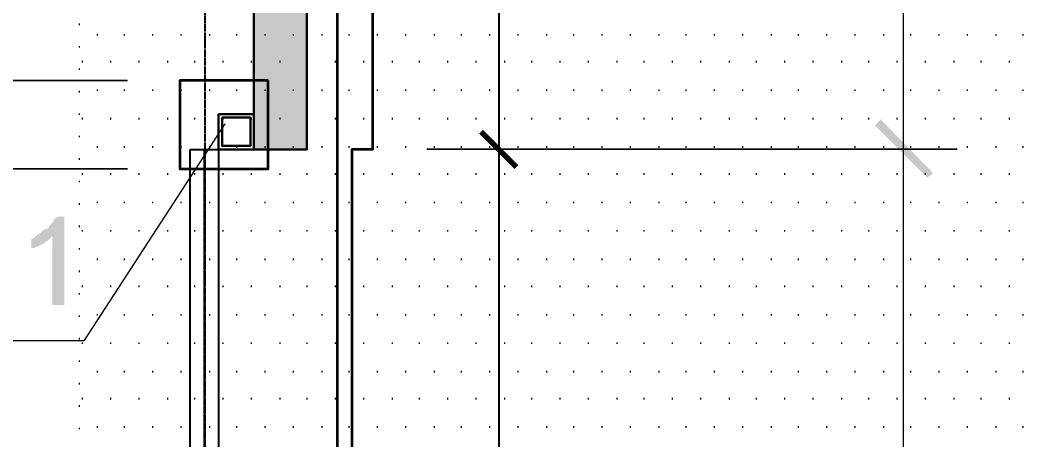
# Model space of a CAD drawing. Header units: millimetres. Extents: x -383313 to -161684, y -117025 to 99224.
# Drawn here: x -331036 to -328175, y -20153 to -18967 of the extents above; entities that cross this region are included whole.
import ezdxf

# ---------------------------------------------------------------- set-up
doc = ezdxf.new("R2010")
doc.units = ezdxf.units.MM
doc.header["$MEASUREMENT"] = 0
doc.linetypes.add('PS-GOST2.303 5', pattern=[24, 20, -1.5, 1, -1.5])
doc.layers.get('Defpoints').update_dxf_attribs({"color": 31})
for name, color, linetype in [('001__КОНСТРУКТИВ__Двери', 13, 'Continuous'), ('001__КОНСТРУКТИВ__Колонны', 14, 'Continuous'), ('001__КОНСТРУКТИВ__размеры внутр.', 7, 'Continuous'), ('PDF_Geometry', 7, 'Continuous'), ('PDF_Solid Fills', 7, 'Continuous'), ('PS_Оси', 5, 'PS-GOST2.303 5')]:
    doc.layers.add(name, color=color, linetype=linetype)
doc.layers.add('001__КОНСТРУКТИВ__Стены наружные', color=7, linetype='Continuous', lineweight=30)
doc.styles.add('PSTUDIO', font='arial.ttf')
doc.dimstyles.new('PS_TICK', dxfattribs={"dimscale": 100, "dimtxt": 2.5, "dimasz": 1, "dimexe": 2, "dimexo": 2, "dimgap": 1, "dimtad": 1, "dimdec": 0, "dimzin": 0, "dimdsep": 46, "dimtxsty": 'PSTUDIO', "dimblk": 'ARCHTICK', "dimcen": 2, "dimdle": 1.5, "dimse1": 1, "dimse2": 1, "dimadec": 0, "dimazin": 0, "dimtfac": 1, "dimtdec": 0, "dimtix": 1, "dimtmove": 1, "dimatfit": 3, "dimldrblk": 'ARCHTICK', "dimfxl": 1, "dimtolj": 1, "dimtzin": 0, "dimarcsym": 0})

# ---------------------------------------------------------------- blocks, each defined once
blk = doc.blocks.new('_ArchTick')
at = {"color": 0, "linetype": 'ByBlock', "const_width": 0.15}
blk.add_lwpolyline([(-0.5, -0.5), (0.5, 0.5)], dxfattribs=at)
blk = doc.blocks.new('*D281')
at = {"layer": '001__КОНСТРУКТИВ__размеры внутр.', "color": 0, "lineweight": -2, "ltscale": 100, "transparency": 16777216}
blk.add_line((-336984.8, -5432.1), (-336984.8, -20232.4), dxfattribs=at)
at = {"layer": 'Defpoints', "color": 0, "ltscale": 100, "transparency": 16777216}
for p in [(-330226.1, -5582.1), (-336984.8, -20082.4), (-335014.1, -20082.4)]:
    blk.add_point(p, dxfattribs=at)
at = {"layer": '001__КОНСТРУКТИВ__размеры внутр.', "color": 0, "lineweight": -2, "ltscale": 100, "transparency": 16777216, "xscale": 100, "yscale": 100, "zscale": 100}
for p, rotation in [((-336984.8, -5582.1), 90), ((-336984.8, -20082.4), 270)]:
    blk.add_blockref('_ArchTick', p, dxfattribs=dict(at, rotation=rotation))
at = {"layer": '001__КОНСТРУКТИВ__размеры внутр.', "color": 0, "ltscale": 100, "transparency": 16777216, "insert": (-337212.4, -12832.2), "char_height": 250, "attachment_point": 5, "rotation": 90, "style": 'PSTUDIO'}
blk.add_mtext('\\A1;14500', dxfattribs=at)
blk = doc.blocks.new('*D288')
at = {"layer": '001__КОНСТРУКТИВ__размеры внутр.', "color": 0, "lineweight": -2, "ltscale": 100, "transparency": 16777216}
blk.add_line((-329684.2, -15682.1), (-329684.2, -19482.1), dxfattribs=at)
at = {"layer": 'Defpoints', "color": 0, "ltscale": 100, "transparency": 16777216}
for p in [(-330226.1, -15832.1), (-330226.1, -19332.1), (-329684.2, -19332.1)]:
    blk.add_point(p, dxfattribs=at)
at = {"layer": '001__КОНСТРУКТИВ__размеры внутр.', "color": 0, "lineweight": -2, "ltscale": 100, "transparency": 16777216, "xscale": 100, "yscale": 100, "zscale": 100}
for p, rotation in [((-329684.2, -15832.1), 90), ((-329684.2, -19332.1), 270)]:
    blk.add_blockref('_ArchTick', p, dxfattribs=dict(at, rotation=rotation))
at = {"layer": '001__КОНСТРУКТИВ__размеры внутр.', "color": 0, "ltscale": 100, "transparency": 16777216, "insert": (-329911.9, -17582.1), "char_height": 250, "attachment_point": 5, "rotation": 90, "style": 'PSTUDIO'}
blk.add_mtext('\\A1;3500', dxfattribs=at)
blk = doc.blocks.new('*D289')
at = {"layer": '001__КОНСТРУКТИВ__размеры внутр.', "color": 0, "lineweight": -2, "ltscale": 100, "transparency": 16777216}
blk.add_line((-329684.2, -19182.1), (-329684.2, -21982.1), dxfattribs=at)
at = {"layer": 'Defpoints', "color": 0, "ltscale": 100, "transparency": 16777216}
for p in [(-330226.1, -19332.1), (-330226.1, -21832.1), (-329684.2, -21832.1)]:
    blk.add_point(p, dxfattribs=at)
at = {"layer": '001__КОНСТРУКТИВ__размеры внутр.', "color": 0, "lineweight": -2, "ltscale": 100, "transparency": 16777216, "xscale": 100, "yscale": 100, "zscale": 100}
for p, rotation in [((-329684.2, -19332.1), 90), ((-329684.2, -21832.1), 270)]:
    blk.add_blockref('_ArchTick', p, dxfattribs=dict(at, rotation=rotation))
at = {"layer": '001__КОНСТРУКТИВ__размеры внутр.', "color": 0, "ltscale": 100, "transparency": 16777216, "insert": (-329911.8, -20582.1), "char_height": 250, "attachment_point": 5, "rotation": 90, "style": 'PSTUDIO'}
blk.add_mtext('\\A1;2500', dxfattribs=at)
blk = doc.blocks.new('A$Cf5759c35')
at = {"layer": 'PDF_Solid Fills'}
for points in [[(27550.4, -1257.3), (27529.2, -1257.3), (27525, -1261.5), (27520.7, -1265.8), (27516.5, -1274.2), (27512.3, -1278.5), (27508, -1282.7), (27503.8, -1291.2), (27499.6, -1291.2), (27491.1, -1295.4), (27486.9, -1299.6), (27482.6, -1303.9), (27474.2, -1308.1), (27516.5, -1312.3), (27516.5, -1507.1), (27550.4, -1507.1)], [(27474.2, -1308.1), (27469.9, -1312.3), (27465.7, -1316.6), (27457.2, -1320.8), (27457.2, -1350.4), (27457.2, -1346.2), (27465.7, -1346.2), (27469.9, -1342), (27474.2, -1342), (27482.6, -1337.7), (27491.1, -1333.5), (27491.1, -1333.5), (27495.3, -1329.3), (27503.8, -1325), (27508, -1320.8), (27512.3, -1316.6), (27516.5, -1312.3)]]:
    blk.add_hatch(color=8, dxfattribs=at).paths.add_polyline_path(points)
at = {"layer": 'PDF_Geometry', "color": 8, "lineweight": 35}
blk.add_lwpolyline([(38379.2, 12310.5), (28320.8, 12310.5), (28320.8, -7277.1), (28422.4, -7277.1), (28422.4, -3564.5), (28363.2, -3564.5), (28363.2, -1066.8), (28422.4, -1066.8), (28422.4, 2434.2), (28363.2, 2434.2), (28363.2, 4931.8), (28422.4, 4931.8), (28422.4, 8432.8), (28363.2, 8432.8), (28363.2, 10934.7), (28422.4, 10934.7), (28422.4, 12208.9), (38379.2, 12208.9)], dxfattribs=at)
at = {"layer": 'PDF_Geometry', "color": 8, "lineweight": 13}
for points in [[(29921, 2582.3), (29921, -1215)], [(27592.7, -715.4), (27592.7, -711.2)], [(27592.7, -778.9), (27592.7, -774.7)], [(27592.7, -842.4), (27592.7, -838.2)], [(27592.7, -905.9), (27592.7, -901.7)], [(29921, -914.4), (29921, -3716.9)], [(27592.7, -969.4), (27592.7, -965.2)], [(28003.3, -994.8), (27605.4, -1608.7), (26805.3, -1608.7)], [(27592.7, -1032.9), (27592.7, -1028.7)], [(27592.7, -1096.4), (27592.7, -1092.2)], [(27592.7, -1159.9), (27592.7, -1155.7)], [(27592.7, -1223.4), (27592.7, -1219.2)], [(27592.7, -1286.9), (27592.7, -1282.7)], [(27592.7, -1350.4), (27592.7, -1346.2)], [(27592.7, -1413.9), (27592.7, -1409.7)], [(27592.7, -1477.4), (27592.7, -1473.2)], [(27592.7, -1540.9), (27592.7, -1536.7)], [(27592.7, -1604.4), (27592.7, -1600.2)], [(27592.7, -1667.9), (27592.7, -1663.7)], [(27592.7, -1731.4), (27592.7, -1727.2)], [(27592.7, -1794.9), (27592.7, -1790.7)], [(27592.7, -1858.4), (27592.7, -1854.2)]]:
    blk.add_lwpolyline(points, dxfattribs=at)
at = {"layer": 'PDF_Geometry', "color": 8, "lineweight": 9}
for points in [[(27643.5, -745.1), (27643.5, -740.8)], [(27719.7, -745.1), (27719.7, -740.8)], [(27800.1, -745.1), (27800.1, -740.8)], [(27880.6, -745.1), (27880.6, -740.8)], [(27961, -745.1), (27961, -740.8)], [(28037.2, -745.1), (28037.2, -740.8)], [(28117.6, -745.1), (28117.6, -740.8)], [(28198.1, -745.1), (28198.1, -740.8)], [(28278.5, -745.1), (28278.5, -740.8)], [(28354.7, -745.1), (28354.7, -740.8)], [(28435.1, -745.1), (28435.1, -740.8)], [(28515.6, -745.1), (28515.6, -740.8)], [(28596, -745.1), (28596, -740.8)], [(28672.2, -745.1), (28672.2, -740.8)], [(28752.6, -745.1), (28752.6, -740.8)], [(28833.1, -745.1), (28833.1, -740.8)], [(28913.5, -745.1), (28913.5, -740.8)], [(28989.7, -745.1), (28989.7, -740.8)], [(29070.1, -745.1), (29070.1, -740.8)], [(29150.6, -745.1), (29150.6, -740.8)], [(29231, -745.1), (29231, -740.8)], [(29307.2, -745.1), (29307.2, -740.8)], [(29387.6, -745.1), (29387.6, -740.8)], [(29468.1, -745.1), (29468.1, -740.8)], [(29548.5, -745.1), (29548.5, -740.8)], [(29624.7, -745.1), (29624.7, -740.8)], [(29705.1, -745.1), (29705.1, -740.8)], [(29785.6, -745.1), (29785.6, -740.8)], [(29866, -745.1), (29866, -740.8)], [(29942.2, -745.1), (29942.2, -740.8)], [(30022.6, -745.1), (30022.6, -740.8)], [(30103.1, -745.1), (30103.1, -740.8)], [(30183.5, -745.1), (30183.5, -740.8)], [(30259.7, -745.1), (30259.7, -740.8)], [(27601.2, -821.3), (27601.2, -817)], [(27681.6, -821.3), (27681.6, -817)], [(27762, -821.3), (27762, -817)], [(27842.5, -821.3), (27842.5, -817)], [(27918.7, -821.3), (27918.7, -817)], [(27999.1, -821.3), (27999.1, -817)], [(28079.5, -821.3), (28079.5, -817)], [(28160, -821.3), (28160, -817)], [(28236.2, -821.3), (28236.2, -817)], [(28316.6, -821.3), (28316.6, -817)], [(28397, -821.3), (28397, -817)], [(28477.5, -821.3), (28477.5, -817)], [(28553.7, -821.3), (28553.7, -817)], [(28634.1, -821.3), (28634.1, -817)], [(28714.5, -821.3), (28714.5, -817)], [(28795, -821.3), (28795, -817)], [(28871.2, -821.3), (28871.2, -817)], [(28951.6, -821.3), (28951.6, -817)], [(29032, -821.3), (29032, -817)], [(29112.5, -821.3), (29112.5, -817)], [(29188.7, -821.3), (29188.7, -817)], [(29269.1, -821.3), (29269.1, -817)], [(29349.5, -821.3), (29349.5, -817)], [(29430, -821.3), (29430, -817)], [(29506.2, -821.3), (29506.2, -817)], [(29586.6, -821.3), (29586.6, -817)], [(29667, -821.3), (29667, -817)], [(29747.5, -821.3), (29747.5, -817)], [(29823.7, -821.3), (29823.7, -817)], [(29904.1, -821.3), (29904.1, -817)], [(29984.5, -821.3), (29984.5, -817)], [(30065, -821.3), (30065, -817)], [(30141.2, -821.3), (30141.2, -817)], [(30221.6, -821.3), (30221.6, -817)], [(27643.5, -901.7), (27643.5, -897.5)], [(27719.7, -901.7), (27719.7, -897.5)], [(27800.1, -901.7), (27800.1, -897.5)], [(27880.6, -901.7), (27880.6, -897.5)], [(27961, -901.7), (27961, -897.5)], [(28037.2, -901.7), (28037.2, -897.5)], [(28117.6, -901.7), (28117.6, -897.5)], [(28198.1, -901.7), (28198.1, -897.5)], [(28278.5, -901.7), (28278.5, -897.5)], [(28354.7, -901.7), (28354.7, -897.5)], [(28435.1, -901.7), (28435.1, -897.5)], [(28515.6, -901.7), (28515.6, -897.5)], [(28596, -901.7), (28596, -897.5)], [(28672.2, -901.7), (28672.2, -897.5)], [(28752.6, -901.7), (28752.6, -897.5)], [(28833.1, -901.7), (28833.1, -897.5)], [(28913.5, -901.7), (28913.5, -897.5)], [(28989.7, -901.7), (28989.7, -897.5)], [(29070.1, -901.7), (29070.1, -897.5)], [(29150.6, -901.7), (29150.6, -897.5)], [(29231, -901.7), (29231, -897.5)], [(29307.2, -901.7), (29307.2, -897.5)], [(29387.6, -901.7), (29387.6, -897.5)], [(29468.1, -901.7), (29468.1, -897.5)], [(29548.5, -901.7), (29548.5, -897.5)], [(29624.7, -901.7), (29624.7, -897.5)], [(29705.1, -901.7), (29705.1, -897.5)], [(29785.6, -901.7), (29785.6, -897.5)], [(29866, -901.7), (29866, -897.5)], [(29942.2, -901.7), (29942.2, -897.5)], [(30022.6, -901.7), (30022.6, -897.5)], [(30103.1, -901.7), (30103.1, -897.5)], [(30183.5, -901.7), (30183.5, -897.5)], [(30259.7, -901.7), (30259.7, -897.5)], [(27601.2, -982.1), (27601.2, -977.9)], [(27681.6, -982.1), (27681.6, -977.9)], [(27762, -982.1), (27762, -977.9)], [(27842.5, -982.1), (27842.5, -977.9)], [(27918.7, -982.1), (27918.7, -977.9)], [(27999.1, -982.1), (27999.1, -977.9)], [(28079.5, -982.1), (28079.5, -977.9)], [(28160, -982.1), (28160, -977.9)], [(28236.2, -982.1), (28236.2, -977.9)], [(28316.6, -982.1), (28316.6, -977.9)], [(28397, -982.1), (28397, -977.9)], [(28477.5, -982.1), (28477.5, -977.9)], [(28553.7, -982.1), (28553.7, -977.9)], [(28634.1, -982.1), (28634.1, -977.9)], [(28714.5, -982.1), (28714.5, -977.9)], [(28795, -982.1), (28795, -977.9)], [(28871.2, -982.1), (28871.2, -977.9)], [(28951.6, -982.1), (28951.6, -977.9)], [(29032, -982.1), (29032, -977.9)], [(29112.5, -982.1), (29112.5, -977.9)], [(29188.7, -982.1), (29188.7, -977.9)], [(29269.1, -982.1), (29269.1, -977.9)], [(29349.5, -982.1), (29349.5, -977.9)], [(29430, -982.1), (29430, -977.9)], [(29506.2, -982.1), (29506.2, -977.9)], [(29586.6, -982.1), (29586.6, -977.9)], [(29667, -982.1), (29667, -977.9)], [(29747.5, -982.1), (29747.5, -977.9)], [(29823.7, -982.1), (29823.7, -977.9)], [(29904.1, -982.1), (29904.1, -977.9)], [(29984.5, -982.1), (29984.5, -977.9)], [(30065, -982.1), (30065, -977.9)], [(30141.2, -982.1), (30141.2, -977.9)], [(30221.6, -982.1), (30221.6, -977.9)], [(27643.5, -1062.6), (27643.5, -1058.3)], [(27719.7, -1062.6), (27719.7, -1058.3)], [(27800.1, -1062.6), (27800.1, -1058.3)], [(27880.6, -1062.6), (27880.6, -1058.3)], [(27961, -1062.6), (27961, -1058.3)], [(28037.2, -1062.6), (28037.2, -1058.3)], [(28117.6, -1062.6), (28117.6, -1058.3)], [(28198.1, -1062.6), (28198.1, -1058.3)], [(28278.5, -1062.6), (28278.5, -1058.3)], [(28354.7, -1062.6), (28354.7, -1058.3)], [(28435.1, -1062.6), (28435.1, -1058.3)], [(28515.6, -1062.6), (28515.6, -1058.3)], [(28596, -1062.6), (28596, -1058.3)], [(28672.2, -1062.6), (28672.2, -1058.3)], [(28752.6, -1062.6), (28752.6, -1058.3)], [(28833.1, -1062.6), (28833.1, -1058.3)], [(28913.5, -1062.6), (28913.5, -1058.3)], [(28989.7, -1062.6), (28989.7, -1058.3)], [(29070.1, -1062.6), (29070.1, -1058.3)], [(29150.6, -1062.6), (29150.6, -1058.3)], [(29231, -1062.6), (29231, -1058.3)], [(29307.2, -1062.6), (29307.2, -1058.3)], [(29387.6, -1062.6), (29387.6, -1058.3)], [(29468.1, -1062.6), (29468.1, -1058.3)], [(29548.5, -1062.6), (29548.5, -1058.3)], [(29624.7, -1062.6), (29624.7, -1058.3)], [(29705.1, -1062.6), (29705.1, -1058.3)], [(29785.6, -1062.6), (29785.6, -1058.3)], [(29866, -1062.6), (29866, -1058.3)], [(29942.2, -1062.6), (29942.2, -1058.3)], [(30022.6, -1062.6), (30022.6, -1058.3)], [(30103.1, -1062.6), (30103.1, -1058.3)], [(30183.5, -1062.6), (30183.5, -1058.3)], [(30259.7, -1062.6), (30259.7, -1058.3)], [(27601.2, -1138.8), (27601.2, -1134.5)], [(27681.6, -1138.8), (27681.6, -1134.5)], [(27762, -1138.8), (27762, -1134.5)], [(27842.5, -1138.8), (27842.5, -1134.5)], [(27918.7, -1138.8), (27918.7, -1134.5)], [(27999.1, -1138.8), (27999.1, -1134.5)], [(28079.5, -1138.8), (28079.5, -1134.5)], [(28160, -1138.8), (28160, -1134.5)], [(28236.2, -1138.8), (28236.2, -1134.5)], [(28316.6, -1138.8), (28316.6, -1134.5)], [(28397, -1138.8), (28397, -1134.5)], [(28477.5, -1138.8), (28477.5, -1134.5)], [(28553.7, -1138.8), (28553.7, -1134.5)], [(28634.1, -1138.8), (28634.1, -1134.5)], [(28714.5, -1138.8), (28714.5, -1134.5)], [(28795, -1138.8), (28795, -1134.5)], [(28871.2, -1138.8), (28871.2, -1134.5)], [(28951.6, -1138.8), (28951.6, -1134.5)], [(29032, -1138.8), (29032, -1134.5)], [(29112.5, -1138.8), (29112.5, -1134.5)], [(29188.7, -1138.8), (29188.7, -1134.5)], [(29269.1, -1138.8), (29269.1, -1134.5)], [(29349.5, -1138.8), (29349.5, -1134.5)], [(29430, -1138.8), (29430, -1134.5)], [(29506.2, -1138.8), (29506.2, -1134.5)], [(29586.6, -1138.8), (29586.6, -1134.5)], [(29667, -1138.8), (29667, -1134.5)], [(29747.5, -1138.8), (29747.5, -1134.5)], [(29823.7, -1138.8), (29823.7, -1134.5)], [(29904.1, -1138.8), (29904.1, -1134.5)], [(29984.5, -1138.8), (29984.5, -1134.5)], [(30065, -1138.8), (30065, -1134.5)], [(30141.2, -1138.8), (30141.2, -1134.5)], [(30221.6, -1138.8), (30221.6, -1134.5)], [(27643.5, -1219.2), (27643.5, -1215)], [(27719.7, -1219.2), (27719.7, -1215)], [(27800.1, -1219.2), (27800.1, -1215)], [(27880.6, -1219.2), (27880.6, -1215)], [(27961, -1219.2), (27961, -1215)], [(28037.2, -1219.2), (28037.2, -1215)], [(28117.6, -1219.2), (28117.6, -1215)], [(28198.1, -1219.2), (28198.1, -1215)], [(28278.5, -1219.2), (28278.5, -1215)], [(28354.7, -1219.2), (28354.7, -1215)], [(28435.1, -1219.2), (28435.1, -1215)], [(28515.6, -1219.2), (28515.6, -1215)], [(28596, -1219.2), (28596, -1215)], [(28672.2, -1219.2), (28672.2, -1215)], [(28752.6, -1219.2), (28752.6, -1215)], [(28833.1, -1219.2), (28833.1, -1215)], [(28913.5, -1219.2), (28913.5, -1215)], [(28989.7, -1219.2), (28989.7, -1215)], [(29070.1, -1219.2), (29070.1, -1215)], [(29150.6, -1219.2), (29150.6, -1215)], [(29231, -1219.2), (29231, -1215)], [(29307.2, -1219.2), (29307.2, -1215)], [(29387.6, -1219.2), (29387.6, -1215)], [(29468.1, -1219.2), (29468.1, -1215)], [(29548.5, -1219.2), (29548.5, -1215)], [(29624.7, -1219.2), (29624.7, -1215)], [(29705.1, -1219.2), (29705.1, -1215)], [(29785.6, -1219.2), (29785.6, -1215)], [(29866, -1219.2), (29866, -1215)], [(29942.2, -1219.2), (29942.2, -1215)], [(30022.6, -1219.2), (30022.6, -1215)], [(30103.1, -1219.2), (30103.1, -1215)], [(30183.5, -1219.2), (30183.5, -1215)], [(30259.7, -1219.2), (30259.7, -1215)], [(27601.2, -1299.6), (27601.2, -1295.4)], [(27681.6, -1299.6), (27681.6, -1295.4)], [(27762, -1299.6), (27762, -1295.4)], [(27842.5, -1299.6), (27842.5, -1295.4)], [(27918.7, -1299.6), (27918.7, -1295.4)], [(27999.1, -1299.6), (27999.1, -1295.4)], [(28079.5, -1299.6), (28079.5, -1295.4)], [(28160, -1299.6), (28160, -1295.4)], [(28236.2, -1299.6), (28236.2, -1295.4)], [(28316.6, -1299.6), (28316.6, -1295.4)], [(28397, -1299.6), (28397, -1295.4)], [(28477.5, -1299.6), (28477.5, -1295.4)], [(28553.7, -1299.6), (28553.7, -1295.4)], [(28634.1, -1299.6), (28634.1, -1295.4)], [(28714.5, -1299.6), (28714.5, -1295.4)], [(28795, -1299.6), (28795, -1295.4)], [(28871.2, -1299.6), (28871.2, -1295.4)], [(28951.6, -1299.6), (28951.6, -1295.4)], [(29032, -1299.6), (29032, -1295.4)], [(29112.5, -1299.6), (29112.5, -1295.4)], [(29188.7, -1299.6), (29188.7, -1295.4)], [(29269.1, -1299.6), (29269.1, -1295.4)], [(29349.5, -1299.6), (29349.5, -1295.4)], [(29430, -1299.6), (29430, -1295.4)], [(29506.2, -1299.6), (29506.2, -1295.4)], [(29586.6, -1299.6), (29586.6, -1295.4)], [(29667, -1299.6), (29667, -1295.4)], [(29747.5, -1299.6), (29747.5, -1295.4)], [(29823.7, -1299.6), (29823.7, -1295.4)], [(29904.1, -1299.6), (29904.1, -1295.4)], [(29984.5, -1299.6), (29984.5, -1295.4)], [(30065, -1299.6), (30065, -1295.4)], [(30141.2, -1299.6), (30141.2, -1295.4)], [(30221.6, -1299.6), (30221.6, -1295.4)], [(27643.5, -1380.1), (27643.5, -1375.8)], [(27719.7, -1380.1), (27719.7, -1375.8)], [(27800.1, -1380.1), (27800.1, -1375.8)], [(27880.6, -1380.1), (27880.6, -1375.8)], [(27961, -1380.1), (27961, -1375.8)], [(28037.2, -1380.1), (28037.2, -1375.8)], [(28117.6, -1380.1), (28117.6, -1375.8)], [(28198.1, -1380.1), (28198.1, -1375.8)], [(28278.5, -1380.1), (28278.5, -1375.8)], [(28354.7, -1380.1), (28354.7, -1375.8)], [(28435.1, -1380.1), (28435.1, -1375.8)], [(28515.6, -1380.1), (28515.6, -1375.8)], [(28596, -1380.1), (28596, -1375.8)], [(28672.2, -1380.1), (28672.2, -1375.8)], [(28752.6, -1380.1), (28752.6, -1375.8)], [(28833.1, -1380.1), (28833.1, -1375.8)], [(28913.5, -1380.1), (28913.5, -1375.8)], [(28989.7, -1380.1), (28989.7, -1375.8)], [(29070.1, -1380.1), (29070.1, -1375.8)], [(29150.6, -1380.1), (29150.6, -1375.8)], [(29231, -1380.1), (29231, -1375.8)], [(29307.2, -1380.1), (29307.2, -1375.8)], [(29387.6, -1380.1), (29387.6, -1375.8)], [(29468.1, -1380.1), (29468.1, -1375.8)], [(29548.5, -1380.1), (29548.5, -1375.8)], [(29624.7, -1380.1), (29624.7, -1375.8)], [(29705.1, -1380.1), (29705.1, -1375.8)], [(29785.6, -1380.1), (29785.6, -1375.8)], [(29866, -1380.1), (29866, -1375.8)], [(29942.2, -1380.1), (29942.2, -1375.8)], [(30022.6, -1380.1), (30022.6, -1375.8)], [(30103.1, -1380.1), (30103.1, -1375.8)], [(30183.5, -1380.1), (30183.5, -1375.8)], [(30259.7, -1380.1), (30259.7, -1375.8)], [(27601.2, -1456.3), (27601.2, -1452)], [(27681.6, -1456.3), (27681.6, -1452)], [(27762, -1456.3), (27762, -1452)], [(27842.5, -1456.3), (27842.5, -1452)], [(27918.7, -1456.3), (27918.7, -1452)], [(27999.1, -1456.3), (27999.1, -1452)], [(28079.5, -1456.3), (28079.5, -1452)], [(28160, -1456.3), (28160, -1452)], [(28236.2, -1456.3), (28236.2, -1452)], [(28316.6, -1456.3), (28316.6, -1452)], [(28397, -1456.3), (28397, -1452)], [(28477.5, -1456.3), (28477.5, -1452)], [(28553.7, -1456.3), (28553.7, -1452)], [(28634.1, -1456.3), (28634.1, -1452)], [(28714.5, -1456.3), (28714.5, -1452)], [(28795, -1456.3), (28795, -1452)], [(28871.2, -1456.3), (28871.2, -1452)], [(28951.6, -1456.3), (28951.6, -1452)], [(29032, -1456.3), (29032, -1452)], [(29112.5, -1456.3), (29112.5, -1452)], [(29188.7, -1456.3), (29188.7, -1452)], [(29269.1, -1456.3), (29269.1, -1452)], [(29349.5, -1456.3), (29349.5, -1452)], [(29430, -1456.3), (29430, -1452)], [(29506.2, -1456.3), (29506.2, -1452)], [(29586.6, -1456.3), (29586.6, -1452)], [(29667, -1456.3), (29667, -1452)], [(29747.5, -1456.3), (29747.5, -1452)], [(29823.7, -1456.3), (29823.7, -1452)], [(29904.1, -1456.3), (29904.1, -1452)], [(29984.5, -1456.3), (29984.5, -1452)], [(30065, -1456.3), (30065, -1452)], [(30141.2, -1456.3), (30141.2, -1452)], [(30221.6, -1456.3), (30221.6, -1452)], [(27643.5, -1536.7), (27643.5, -1532.5)], [(27719.7, -1536.7), (27719.7, -1532.5)], [(27800.1, -1536.7), (27800.1, -1532.5)], [(27880.6, -1536.7), (27880.6, -1532.5)], [(27961, -1536.7), (27961, -1532.5)], [(28037.2, -1536.7), (28037.2, -1532.5)], [(28117.6, -1536.7), (28117.6, -1532.5)], [(28198.1, -1536.7), (28198.1, -1532.5)], [(28278.5, -1536.7), (28278.5, -1532.5)], [(28354.7, -1536.7), (28354.7, -1532.5)], [(28435.1, -1536.7), (28435.1, -1532.5)], [(28515.6, -1536.7), (28515.6, -1532.5)], [(28596, -1536.7), (28596, -1532.5)], [(28672.2, -1536.7), (28672.2, -1532.5)], [(28752.6, -1536.7), (28752.6, -1532.5)], [(28833.1, -1536.7), (28833.1, -1532.5)], [(28913.5, -1536.7), (28913.5, -1532.5)], [(28989.7, -1536.7), (28989.7, -1532.5)], [(29070.1, -1536.7), (29070.1, -1532.5)], [(29150.6, -1536.7), (29150.6, -1532.5)], [(29231, -1536.7), (29231, -1532.5)], [(29307.2, -1536.7), (29307.2, -1532.5)], [(29387.6, -1536.7), (29387.6, -1532.5)], [(29468.1, -1536.7), (29468.1, -1532.5)], [(29548.5, -1536.7), (29548.5, -1532.5)], [(29624.7, -1536.7), (29624.7, -1532.5)], [(29705.1, -1536.7), (29705.1, -1532.5)], [(29785.6, -1536.7), (29785.6, -1532.5)], [(29866, -1536.7), (29866, -1532.5)], [(29942.2, -1536.7), (29942.2, -1532.5)], [(30022.6, -1536.7), (30022.6, -1532.5)], [(30103.1, -1536.7), (30103.1, -1532.5)], [(30183.5, -1536.7), (30183.5, -1532.5)], [(30259.7, -1536.7), (30259.7, -1532.5)], [(27601.2, -1617.1), (27601.2, -1612.9)], [(27681.6, -1617.1), (27681.6, -1612.9)], [(27762, -1617.1), (27762, -1612.9)], [(27842.5, -1617.1), (27842.5, -1612.9)], [(27918.7, -1617.1), (27918.7, -1612.9)], [(27999.1, -1617.1), (27999.1, -1612.9)], [(28079.5, -1617.1), (28079.5, -1612.9)], [(28160, -1617.1), (28160, -1612.9)], [(28236.2, -1617.1), (28236.2, -1612.9)], [(28316.6, -1617.1), (28316.6, -1612.9)], [(28397, -1617.1), (28397, -1612.9)], [(28477.5, -1617.1), (28477.5, -1612.9)], [(28553.7, -1617.1), (28553.7, -1612.9)], [(28634.1, -1617.1), (28634.1, -1612.9)], [(28714.5, -1617.1), (28714.5, -1612.9)], [(28795, -1617.1), (28795, -1612.9)], [(28871.2, -1617.1), (28871.2, -1612.9)], [(28951.6, -1617.1), (28951.6, -1612.9)], [(29032, -1617.1), (29032, -1612.9)], [(29112.5, -1617.1), (29112.5, -1612.9)], [(29188.7, -1617.1), (29188.7, -1612.9)], [(29269.1, -1617.1), (29269.1, -1612.9)], [(29349.5, -1617.1), (29349.5, -1612.9)], [(29430, -1617.1), (29430, -1612.9)], [(29506.2, -1617.1), (29506.2, -1612.9)], [(29586.6, -1617.1), (29586.6, -1612.9)], [(29667, -1617.1), (29667, -1612.9)], [(29747.5, -1617.1), (29747.5, -1612.9)], [(29823.7, -1617.1), (29823.7, -1612.9)], [(29904.1, -1617.1), (29904.1, -1612.9)], [(29984.5, -1617.1), (29984.5, -1612.9)], [(30065, -1617.1), (30065, -1612.9)], [(30141.2, -1617.1), (30141.2, -1612.9)], [(30221.6, -1617.1), (30221.6, -1612.9)], [(27643.5, -1697.6), (27643.5, -1693.3)], [(27719.7, -1697.6), (27719.7, -1693.3)], [(27800.1, -1697.6), (27800.1, -1693.3)], [(27880.6, -1697.6), (27880.6, -1693.3)], [(27961, -1697.6), (27961, -1693.3)], [(28037.2, -1697.6), (28037.2, -1693.3)], [(28117.6, -1697.6), (28117.6, -1693.3)], [(28198.1, -1697.6), (28198.1, -1693.3)], [(28278.5, -1697.6), (28278.5, -1693.3)], [(28354.7, -1697.6), (28354.7, -1693.3)], [(28435.1, -1697.6), (28435.1, -1693.3)], [(28515.6, -1697.6), (28515.6, -1693.3)], [(28596, -1697.6), (28596, -1693.3)], [(28672.2, -1697.6), (28672.2, -1693.3)], [(28752.6, -1697.6), (28752.6, -1693.3)], [(28833.1, -1697.6), (28833.1, -1693.3)], [(28913.5, -1697.6), (28913.5, -1693.3)], [(28989.7, -1697.6), (28989.7, -1693.3)], [(29070.1, -1697.6), (29070.1, -1693.3)], [(29150.6, -1697.6), (29150.6, -1693.3)], [(29231, -1697.6), (29231, -1693.3)], [(29307.2, -1697.6), (29307.2, -1693.3)], [(29387.6, -1697.6), (29387.6, -1693.3)], [(29468.1, -1697.6), (29468.1, -1693.3)], [(29548.5, -1697.6), (29548.5, -1693.3)], [(29624.7, -1697.6), (29624.7, -1693.3)], [(29705.1, -1697.6), (29705.1, -1693.3)], [(29785.6, -1697.6), (29785.6, -1693.3)], [(29866, -1697.6), (29866, -1693.3)], [(29942.2, -1697.6), (29942.2, -1693.3)], [(30022.6, -1697.6), (30022.6, -1693.3)], [(30103.1, -1697.6), (30103.1, -1693.3)], [(30183.5, -1697.6), (30183.5, -1693.3)], [(30259.7, -1697.6), (30259.7, -1693.3)], [(27601.2, -1773.8), (27601.2, -1769.5)], [(27681.6, -1773.8), (27681.6, -1769.5)], [(27762, -1773.8), (27762, -1769.5)], [(27842.5, -1773.8), (27842.5, -1769.5)], [(27918.7, -1773.8), (27918.7, -1769.5)], [(27999.1, -1773.8), (27999.1, -1769.5)], [(28079.5, -1773.8), (28079.5, -1769.5)], [(28160, -1773.8), (28160, -1769.5)], [(28236.2, -1773.8), (28236.2, -1769.5)], [(28316.6, -1773.8), (28316.6, -1769.5)], [(28397, -1773.8), (28397, -1769.5)], [(28477.5, -1773.8), (28477.5, -1769.5)], [(28553.7, -1773.8), (28553.7, -1769.5)], [(28634.1, -1773.8), (28634.1, -1769.5)], [(28714.5, -1773.8), (28714.5, -1769.5)], [(28795, -1773.8), (28795, -1769.5)], [(28871.2, -1773.8), (28871.2, -1769.5)], [(28951.6, -1773.8), (28951.6, -1769.5)], [(29032, -1773.8), (29032, -1769.5)], [(29112.5, -1773.8), (29112.5, -1769.5)], [(29188.7, -1773.8), (29188.7, -1769.5)], [(29269.1, -1773.8), (29269.1, -1769.5)], [(29349.5, -1773.8), (29349.5, -1769.5)], [(29430, -1773.8), (29430, -1769.5)], [(29506.2, -1773.8), (29506.2, -1769.5)], [(29586.6, -1773.8), (29586.6, -1769.5)], [(29667, -1773.8), (29667, -1769.5)], [(29747.5, -1773.8), (29747.5, -1769.5)], [(29823.7, -1773.8), (29823.7, -1769.5)], [(29904.1, -1773.8), (29904.1, -1769.5)], [(29984.5, -1773.8), (29984.5, -1769.5)], [(30065, -1773.8), (30065, -1769.5)], [(30141.2, -1773.8), (30141.2, -1769.5)], [(30221.6, -1773.8), (30221.6, -1769.5)], [(27643.5, -1854.2), (27643.5, -1850)], [(27719.7, -1854.2), (27719.7, -1850)], [(27800.1, -1854.2), (27800.1, -1850)], [(27880.6, -1854.2), (27880.6, -1850)], [(27961, -1854.2), (27961, -1850)], [(28037.2, -1854.2), (28037.2, -1850)], [(28117.6, -1854.2), (28117.6, -1850)], [(28198.1, -1854.2), (28198.1, -1850)], [(28278.5, -1854.2), (28278.5, -1850)], [(28354.7, -1854.2), (28354.7, -1850)], [(28435.1, -1854.2), (28435.1, -1850)], [(28515.6, -1854.2), (28515.6, -1850)], [(28596, -1854.2), (28596, -1850)], [(28672.2, -1854.2), (28672.2, -1850)], [(28752.6, -1854.2), (28752.6, -1850)], [(28833.1, -1854.2), (28833.1, -1850)], [(28913.5, -1854.2), (28913.5, -1850)], [(28989.7, -1854.2), (28989.7, -1850)], [(29070.1, -1854.2), (29070.1, -1850)], [(29150.6, -1854.2), (29150.6, -1850)], [(29231, -1854.2), (29231, -1850)], [(29307.2, -1854.2), (29307.2, -1850)], [(29387.6, -1854.2), (29387.6, -1850)], [(29468.1, -1854.2), (29468.1, -1850)], [(29548.5, -1854.2), (29548.5, -1850)], [(29624.7, -1854.2), (29624.7, -1850)], [(29705.1, -1854.2), (29705.1, -1850)], [(29785.6, -1854.2), (29785.6, -1850)], [(29866, -1854.2), (29866, -1850)], [(29942.2, -1854.2), (29942.2, -1850)], [(30022.6, -1854.2), (30022.6, -1850)], [(30103.1, -1854.2), (30103.1, -1850)], [(30183.5, -1854.2), (30183.5, -1850)], [(30259.7, -1854.2), (30259.7, -1850)]]:
    blk.add_lwpolyline(points, dxfattribs=at)
at = {"layer": 'PDF_Geometry', "color": 8, "lineweight": 13}
for points in [[(26525.9, -872.1), (27728.2, -872.1)], [(30073.4, -1066.8), (28574.8, -1066.8)], [(26525.9, -1121.8), (27728.2, -1121.8)]]:
    blk.add_lwpolyline(points, close=True, dxfattribs=at)
at = {"layer": 'PDF_Geometry', "color": 8, "lineweight": 35}
blk.add_lwpolyline([(28126.1, -872.1), (27876.3, -872.1), (27876.3, -1121.8), (28126.1, -1121.8)], close=True, dxfattribs=at)
at = {"layer": 'PDF_Solid Fills', "color": 8, "lineweight": 13}
for points in [[(29857.5, -982.1), (29840.6, -999.1), (30005.7, -1134.5)], [(30005.7, -1134.5), (29840.6, -999.1), (29857.5, -982.1)], [(29840.6, -999.1), (30005.7, -1134.5), (29988.8, -1147.2)], [(29988.8, -1147.2), (30005.7, -1134.5), (29840.6, -999.1)]]:
    blk.add_solid(points, dxfattribs=at)

msp = doc.modelspace()

# ---------------------------------------------------------------- hatches: boundary and pattern name
at = {"lineweight": 30, "ltscale": 100}
h = msp.add_hatch(color=252, dxfattribs=at)
h.dxf.hatch_style = 1
h.paths.add_polyline_path([(-330226.05882, -15832.0977), (-330376.05882, -15832.0977), (-330376.05882, -19332.0977), (-330226.05882, -19332.0977)])

# ---------------------------------------------------------------- linework, layer by layer
at = {"layer": '001__КОНСТРУКТИВ__Двери', "ltscale": 100}
msp.add_line((-330516.05882, -21832.0977), (-330516.05882, -19332.0977), dxfattribs=at)
msp.add_lwpolyline([(-330556.05882, -19332.0977), (-330476.05882, -19332.0977), (-330476.05882, -21832.0977), (-330556.05882, -21832.0977)], close=True, dxfattribs=at)
at = {"layer": '001__КОНСТРУКТИВ__Колонны', "linetype": 'Continuous', "lineweight": 30}
for points in [[(-330476.05882, -19232.0977), (-330376.05882, -19232.0977), (-330376.05882, -19332.0977), (-330476.05882, -19332.0977)], [(-330466.05882, -19242.0977), (-330386.05882, -19242.0977), (-330386.05882, -19322.0977), (-330466.05882, -19322.0977)]]:
    msp.add_lwpolyline(points, close=True, dxfattribs=at)
at = {"layer": '001__КОНСТРУКТИВ__Стены наружные', "color": 7, "linetype": 'Continuous', "flags": 128}
for points in [[(-330376.05882, -15832.0977), (-330376.05882, -19332.0977)], [(-330376.05882, -19332.0977), (-330226.05882, -19332.0977), (-330226.05882, -15832.0977), (-330376.05882, -15832.0977)]]:
    msp.add_lwpolyline(points, dxfattribs=at)
at = {"layer": 'PS_Оси'}
msp.add_lwpolyline([(-330514.05882, -24012.91133), (-330514.05882, -23582.0977), (-330514.05882, -17582.0977), (-330514.05882, -11582.0977), (-330514.05882, -5582.0977), (-330514.05882, -582.3977), (-330514.05882, 2825.4576)], dxfattribs=at)

# ---------------------------------------------------------------- block references
at = {"ltscale": 100}
msp.add_blockref('A$Cf5759c35', (-358461.97282, -18264.93104), dxfattribs=at)

# ---------------------------------------------------------------- dimensions: what is measured, and where the dimension line sits
at = {"layer": '001__КОНСТРУКТИВ__размеры внутр.', "ltscale": 100}
for base, p1, p2, picture, middle in [((-336984.76537, -20082.3977), (-330226.05882, -5582.0977), (-335014.05882, -20082.3977), '*D281', (-337212.40862, -12832.2477)), ((-329684.20109, -19332.0977), (-330226.05882, -15832.0977), (-330226.05882, -19332.0977), '*D288', (-329911.9296, -17582.0977)), ((-329684.20109, -21832.0977), (-330226.05882, -19332.0977), (-330226.05882, -21832.0977), '*D289', (-329911.84434, -20582.0977))]:
    dim = msp.add_linear_dim(base=base, p1=p1, p2=p2, angle=90, dimstyle='PS_TICK', dxfattribs=at)
    dim.commit()
    dim.dimension.update_dxf_attribs({"geometry": picture, "text_midpoint": middle})

doc.saveas('drawing.dxf')
